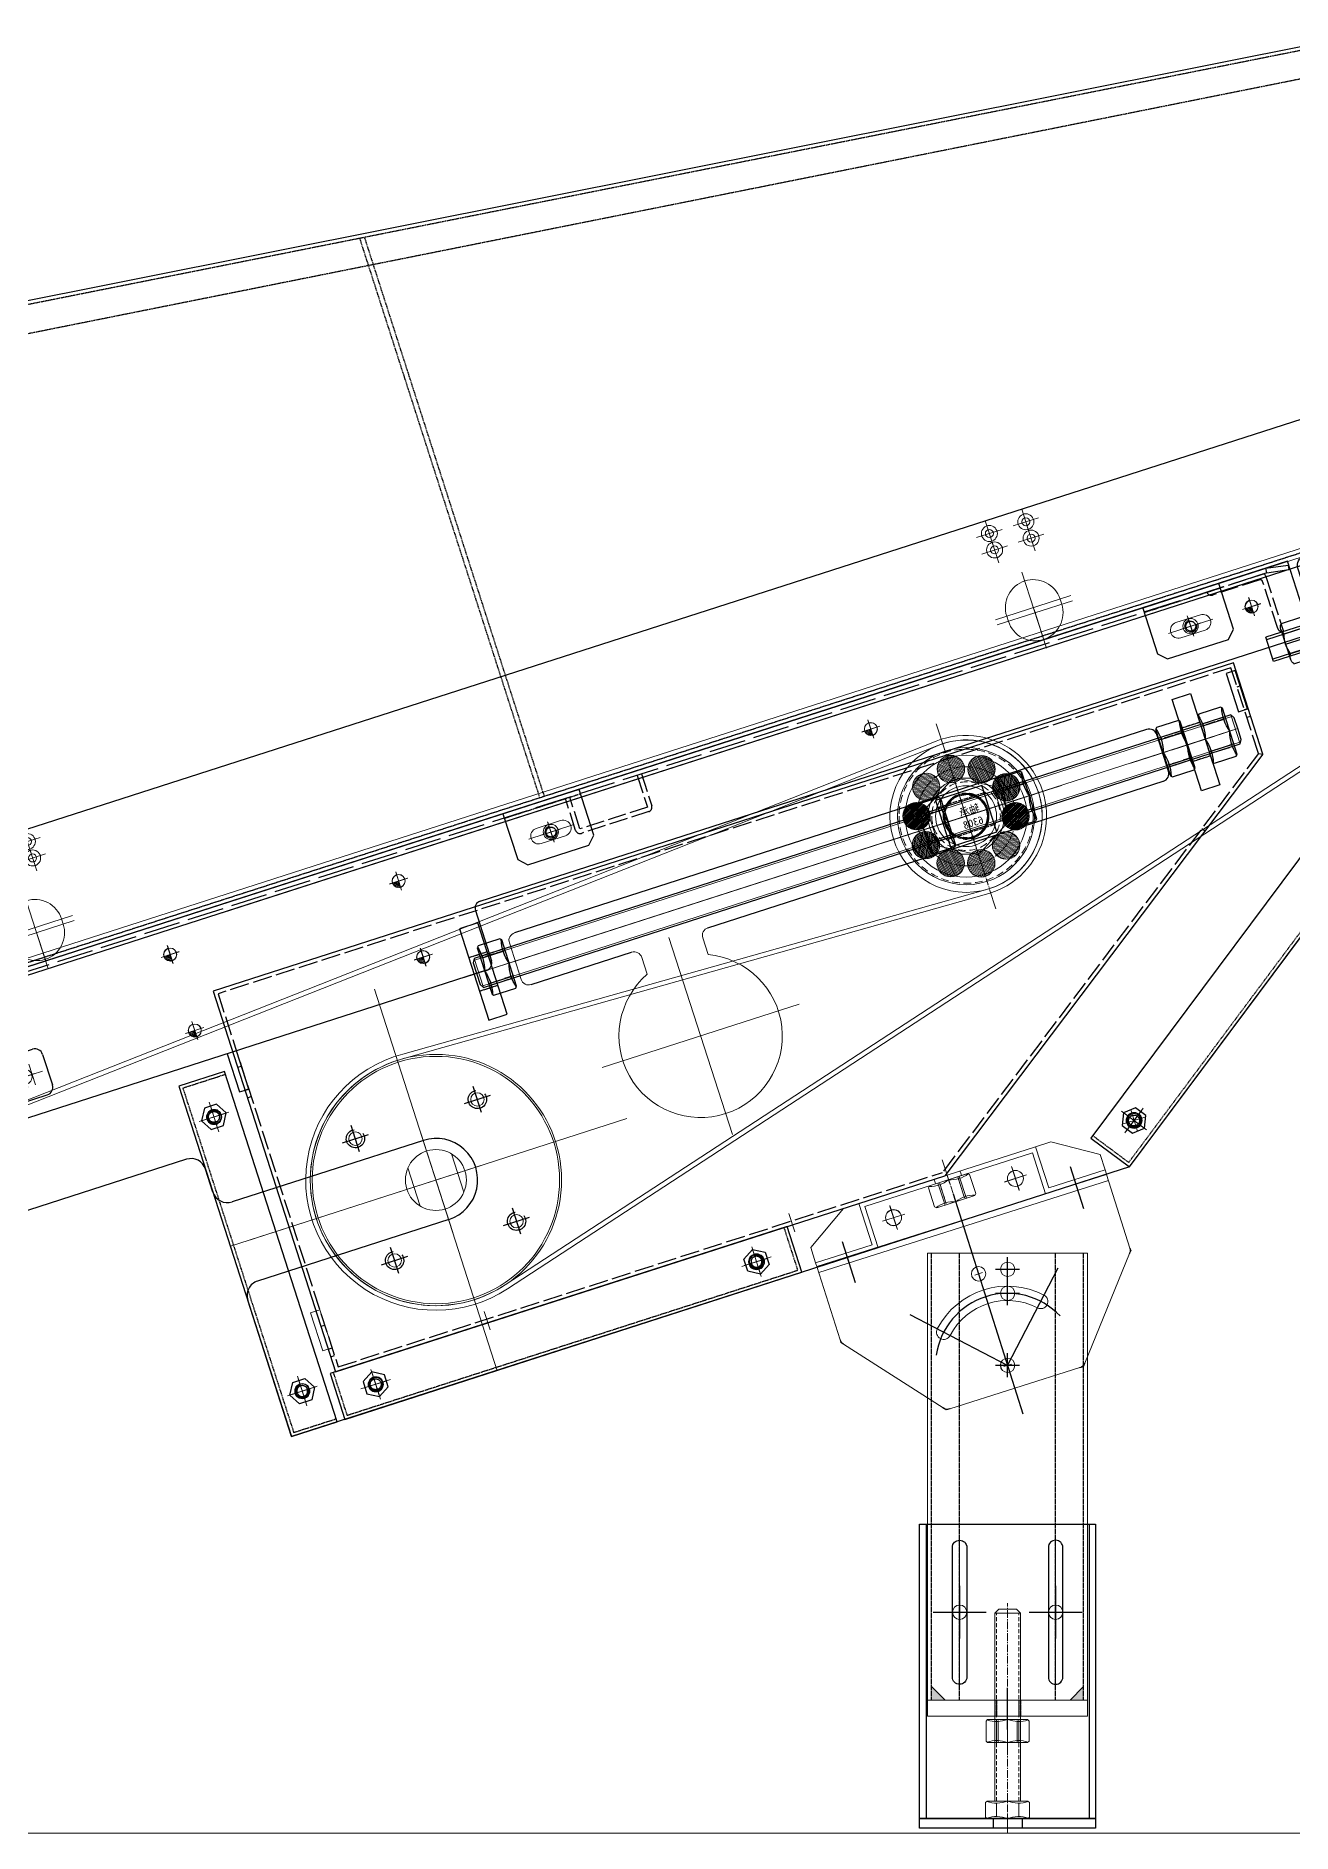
# Model space of a CAD drawing. Header units: millimetres. Extents: x 845401 to 948039, y 511594 to 550263.
# Drawn here: x 902098 to 902883, y 544184 to 545307 of the extents above; entities that cross this region are included whole.
import ezdxf

# ---------------------------------------------------------------- set-up
doc = ezdxf.new("R2010")
doc.units = ezdxf.units.MM
for name, pattern in [('ACAD_ISO02W100', [15, 12, -3]), ('CENTER', [0]), ('CENTER1', [28, 25, -1, 1, -1]), ('CENTER2', [28.575, 19.05, -3.175, 3.175, -3.175]), ('CENTERX2', [4, 2.5, -0.5, 0.5, -0.5]), ('DASHED', [0.75, 0.5, -0.25]), ('DASHED2', [0.375, 0.25, -0.125]), ('HIDDEN', [0.375, 0.25, -0.125])]:
    doc.linetypes.add(name, pattern=pattern)
for name, color, linetype in [('00', 7, 'Continuous'), ('1轮廓实线层', 7, 'Continuous'), ('21', 1, 'Continuous'), ('2细线层', 4, 'Continuous'), ('3中心线层', 1, 'CENTER'), ('4虚线层', 6, 'DASHED'), ('5剖面线层', 2, 'Continuous'), ('CL', 7, 'Continuous'), ('虚线', 4, 'ACAD_ISO02W100')]:
    doc.layers.add(name, color=color, linetype=linetype)
for name, color, linetype, lineweight in [('A-剖-0.10mm.......SECT-L01', 255, 'Continuous', 18), ('中心线', 1, 'CENTER', 9), ('剖面线', 6, 'Continuous', 15), ('粗实线', 7, 'Continuous', 30), ('细实线', 2, 'Continuous', 18)]:
    doc.layers.add(name, color=color, linetype=linetype, lineweight=lineweight)

# ---------------------------------------------------------------- blocks, each defined once
blk = doc.blocks.new('G$CA1A04BE1')
at = {"linetype": 'ByBlock', "lineweight": -2}
h = blk.add_hatch(color=2, dxfattribs=at)
h.paths.add_polyline_path([(2.5, 117.6), (2.5, 109.1), (11, 109.1)])
h.paths.add_polyline_path([(89, 109.1), (97.5, 109.1), (97.5, 117.6)])
for p, q in [((0, 99.1), (0, 388.4)), ((100, 388.4), (0, 388.4)), ((100, 99.1), (100, 388.4)), ((100, 109.1), (0, 109.1)), ((100, 99.1), (0, 99.1))]:
    blk.add_line(p, q)
for centre in [(50, 378.4), (50, 363.4), (50, 318.4), (20, 164.1), (80, 164.1)]:
    blk.add_circle(centre, 4.5)
at = {"layer": '3中心线层'}
for p, q in [((50, 370.9), (50, 385.9)), ((42.5, 378.4), (57.5, 378.4)), ((50, 355.9), (50, 370.9)), ((42.5, 363.4), (57.5, 363.4)), ((50, 310.9), (50, 325.9)), ((42.5, 318.4), (57.5, 318.4)), ((20, 180.6), (20, 147.6)), ((80, 180.6), (80, 147.6)), ((3.5, 164.1), (36.5, 164.1)), ((63.5, 164.1), (96.5, 164.1)), ((50, 90.7), (50, 116.9))]:
    blk.add_line(p, q, dxfattribs=at)
at = {"layer": '4虚线层'}
for p, q in [((2.5, 109.1), (2.5, 388.4)), ((20, 109.1), (20, 388.4)), ((80, 109.1), (80, 388.4)), ((97.5, 109.1), (97.5, 388.4)), ((42, 109.1), (42, 99.1)), ((43, 109.1), (43, 99.1)), ((57, 109.1), (57, 99.1)), ((58, 109.1), (58, 99.1))]:
    blk.add_line(p, q, dxfattribs=at)
at = {"layer": '5剖面线层'}
for p, q in [((11, 109.1), (2.5, 117.6)), ((89, 109.1), (97.5, 117.6))]:
    blk.add_line(p, q, dxfattribs=at)
blk = doc.blocks.new('G$C56B2856F')
at = {"linetype": 'ByBlock', "lineweight": -2}
h = blk.add_hatch(dxfattribs=at)
h.set_pattern_fill('ANSI31', color=0, scale=0.2, style=0)
h.set_pattern_definition([(45, (-3782.49265, -49905.5814), (-0.449012806, 0.449012806), [])])
h.paths.add_polyline_path([(4.25, 0), (0, 0), (0, -4.25, 0.4142136)])
at = {"color": 1, "linetype": 'CENTER', "lineweight": -2, "ltscale": 3}
for p, q in [((-6.25, 0), (6.25, 0)), ((0, 6.25), (0, -6.25))]:
    blk.add_line(p, q, dxfattribs=at)
at = {"color": 0, "linetype": 'ByBlock', "lineweight": -2}
blk.add_circle((0, 0), 4.25, dxfattribs=at)
blk = doc.blocks.new('G$C93B904BA')
at = {"color": 1, "linetype": 'CENTER', "lineweight": -2, "ltscale": 3}
for p, q in [((-7, 0), (7, 0)), ((0, 7), (0, -7))]:
    blk.add_line(p, q, dxfattribs=at)
at = {"color": 0, "linetype": 'ByBlock', "lineweight": -2}
blk.add_circle((0, 0), 5, dxfattribs=at)
blk = doc.blocks.new('A$C040F782D12')
for p, q in [((862828.4, -655715.1), (862866.9, -655715.1)), ((862828.4, -655715.1), (862828.4, -655715.1)), ((862863.9, -655718.1), (862831.4, -655718.1)), ((862865.4, -655752.1), (862865.4, -655719.6)), ((862868.4, -655716.6), (862868.4, -655755.1)), ((862868.4, -655755.1), (862868.4, -655755.1))]:
    blk.add_line(p, q)
for centre, radius, start, end in [((862831.4, -655715.1), 3, 180, 270), ((862866.9, -655716.6), 1.5, 0, 90), ((862863.9, -655719.6), 1.5, 0, 90), ((862868.4, -655752.1), 3, 180, 270)]:
    blk.add_arc(centre, radius, start, end)
blk = doc.blocks.new('A$C433C1705')
at = {"layer": '虚线', "ltscale": 5}
blk.add_blockref('A$C040F782D12', (-862828.4, 655755.1), dxfattribs=at)
blk = doc.blocks.new('G$C43B7555D')
at = {"layer": '粗实线'}
for p, q in [((1036, 91), (6.5, 91)), ((1036, 46), (1036, 91)), ((458.2, 36), (458.2, 1.5)), ((463.2, 41), (1031, 41)), ((453.2, -3.5), (11.5, -3.5))]:
    blk.add_line(p, q, dxfattribs=at)
for centre, radius, start, end in [((463.2, 36), 5, 90.0001, 180.0001), ((453.2, 1.4), 4.97, 270.0534, 0.309)]:
    blk.add_arc(centre, radius, start, end, dxfattribs=at)
at = {"layer": '虚线', "ltscale": 2}
for p, q in [((1020.7, 88), (21.7, 88)), ((1020.7, 88), (1021, 91)), ((1020.7, 88), (1035.2, 85.5)), ((1021, 91), (1035.7, 88.4)), ((1035.7, 88.4), (1035.2, 85.5))]:
    blk.add_line(p, q, dxfattribs=at)
at = {"layer": '虚线'}
for p, q in [((537, 66), (537, 88)), ((540, 66), (540, 88)), ((586.5, 88), (586.5, 66)), ((589.5, 88), (589.5, 66)), ((586.5, 66), (540, 66)), ((586.5, 63), (540, 63))]:
    blk.add_line(p, q, dxfattribs=at)
for centre, start, end in [((540, 66), 180.0001, 270.0001), ((586.5, 66), 270.0001, 0.0001)]:
    blk.add_arc(centre, 3, start, end, dxfattribs=at)
at = {"color": 0, "linetype": 'ByBlock', "lineweight": -2, "xscale": -1, "rotation": 8.58913231783558e-05}
for name, p in [('G$C56B2856F', (258.6, 70)), ('G$C56B2856F', (416.2, 70)), ('G$C93B904BA', (521.2, 70)), ('G$C56B2856F', (741.9, 70)), ('G$C93B904BA', (962.4, 70)), ('G$C56B2856F', (1004.4, 70)), ('G$C93B904BA', (143, 22.8)), ('G$C56B2856F', (258.8, 17.5)), ('G$C56B2856F', (416.2, 17.5))]:
    blk.add_blockref(name, p, dxfattribs=at)
at = {"layer": '虚线', "ltscale": 2, "rotation": 8.589132319238923e-05}
blk.add_blockref('A$C433C1705', (979.4, 48), dxfattribs=at)
blk = doc.blocks.new('*U1971')
for p, q in [((-14.7, 13.1), (-1.2, 13.1)), ((-15.9, -9.8), (-15.9, 9.8)), ((-14.7, 6.5), (-1.2, 6.5)), ((0, 9.8), (0, -9.8)), ((-14.7, -6.5), (-1.2, -6.5)), ((-1.2, -13.1), (-14.7, -13.1))]:
    blk.add_line(p, q)
for centre, radius, start, end in [((-10.8, 9.8), 5.08, 139.9424, 220.0576), ((-5.1, 9.8), 5.08, 319.9424, 40.0576), ((2.6, 0), 18.5, 159.3402, 200.6598), ((-18.5, 0), 18.5, 339.3402, 20.6598), ((-10.8, -9.8), 5.08, 139.9424, 220.0576), ((-5.1, -9.8), 5.08, 319.9424, 40.0576)]:
    blk.add_arc(centre, radius, start, end)
at = {"layer": '3中心线层'}
blk.add_line((-15.9, 0), (0, 0), dxfattribs=at)
blk = doc.blocks.new('*U1972')
for p, q in [((1.2, 13.1), (14.7, 13.1)), ((0, -9.8), (0, 9.8)), ((14.7, 6.5), (1.2, 6.5)), ((15.9, 9.8), (15.9, -9.8)), ((14.7, -6.5), (1.2, -6.5)), ((14.7, -13.1), (1.2, -13.1))]:
    blk.add_line(p, q)
for centre, radius, start, end in [((5.1, 9.8), 5.08, 139.9424, 220.0576), ((10.8, 9.8), 5.08, 319.9424, 40.0576), ((18.5, 0), 18.5, 159.3402, 200.6598), ((-2.6, 0), 18.5, 339.3402, 20.6598), ((5.1, -9.8), 5.08, 139.9424, 220.0576), ((10.8, -9.8), 5.08, 319.9424, 40.0576)]:
    blk.add_arc(centre, radius, start, end)
at = {"layer": '3中心线层'}
blk.add_line((15.9, 0), (0, 0), dxfattribs=at)
blk = doc.blocks.new('*U1973')
at = {"layer": '1轮廓实线层'}
for p, q in [((0, 13.1), (-8.5, 13.1)), ((0, -13.1), (0, 13.1)), ((-10, 9.8), (-10, 0)), ((-10, 0), (-10, -9.8)), ((0, 6.5), (-8.5, 6.5)), ((0, 8), (75, 8)), ((0, -8), (0, 8)), ((75, -8), (75, 8)), ((0, -6.5), (-8.5, -6.5)), ((0, -8), (75, -8)), ((0, -13.1), (-8.5, -13.1))]:
    blk.add_line(p, q, dxfattribs=at)
for centre, radius, start, end in [((-5.7, 9.8), 4.32, 130.7333, 229.2667), ((5, 0), 15, 154.1739, 205.8261), ((-5.7, -9.8), 4.32, 130.7333, 229.2667)]:
    blk.add_arc(centre, radius, start, end, dxfattribs=at)
at = {"layer": '2细线层'}
for p, q in [((0, 6.4), (75, 6.4)), ((0, -6.4), (75, -6.4))]:
    blk.add_line(p, q, dxfattribs=at)
blk = doc.blocks.new('6308zza')
h = blk.add_hatch()
h.set_pattern_fill('ANSI31', color=2, scale=0.25, angle=36, style=0)
h.set_pattern_definition([(81, (37.6802, -3237.5578), (-0.78397762, 0.12416986), [])])
h.paths.add_polyline_path([(-28.1, 26.3, 1), (-10.1, 26.3, 1)])
h = blk.add_hatch()
h.set_pattern_fill('ANSI31', color=2, scale=0.25, style=0)
h.set_pattern_definition([(45, (-1872.5048, -2641.3872), (-0.561266, 0.561266), [])])
h.paths.add_polyline_path([(9, 32.5, 1), (-9, 32.5, 1)])
h = blk.add_hatch()
h.set_pattern_fill('ANSI31', color=2, scale=0.25, angle=-36, style=0)
h.set_pattern_definition([(9, (-3067.45665, -1036.2964), (-0.12416986, 0.78397762), [])])
h.paths.add_polyline_path([(10.1, 26.3, 1), (28.1, 26.3, 1)])
h = blk.add_hatch()
h.set_pattern_fill('ANSI31', color=2, scale=0.25, angle=72, style=0)
h.set_pattern_definition([(117, (1933.4727, -2597.09144), (-0.70723643, -0.36035496), [])])
h.paths.add_polyline_path([(-39.9, 10, 1), (-21.9, 10, 1)])
h = blk.add_hatch()
h.set_pattern_fill('ANSI31', color=2, scale=0.25, angle=-72, style=0)
h.set_pattern_definition([(333, (-3090.7443, 964.6244), (0.36035496, 0.70723643), [])])
h.paths.add_polyline_path([(39.9, 10, 1), (21.9, 10, 1)])
h = blk.add_hatch()
h.set_pattern_fill('ANSI31', color=2, scale=0.25, angle=108, style=0)
h.set_pattern_definition([(153, (3090.7443, -964.6244), (-0.36035496, -0.70723643), [])])
h.paths.add_polyline_path([(-39.9, -10, 1), (-21.9, -10, 1)])
h = blk.add_hatch()
h.set_pattern_fill('ANSI31', color=2, scale=0.25, angle=-108, style=0)
h.set_pattern_definition([(297, (-1933.4727, 2597.09144), (0.70723643, 0.36035496), [])])
h.paths.add_polyline_path([(39.9, -10, 1), (21.9, -10, 1)])
h = blk.add_hatch()
h.set_pattern_fill('ANSI31', color=2, scale=0.25, angle=144, style=0)
h.set_pattern_definition([(189, (3067.45665, 1036.2964), (0.12416986, -0.78397762), [])])
h.paths.add_polyline_path([(-10.1, -26.3, 1), (-28.1, -26.3, 1)])
h = blk.add_hatch()
h.set_pattern_fill('ANSI31', color=2, scale=0.25, angle=-144, style=0)
h.set_pattern_definition([(261, (-37.6802, 3237.5578), (0.78397762, -0.12416986), [])])
h.paths.add_polyline_path([(28.1, -26.3, 1), (10.1, -26.3, 1)])
h = blk.add_hatch()
h.set_pattern_fill('ANSI31', color=2, scale=0.25, angle=180, style=0)
h.set_pattern_definition([(225, (1872.5048, 2641.3872), (0.561266, -0.561266), [])])
h.paths.add_polyline_path([(9, -32.5, 1), (-9, -32.5, 1)])
at = {"color": 1, "linetype": 'CENTER2', "ltscale": 0.25}
for p, q in [((0, 50), (0, -50)), ((-50, 0), (50, 0))]:
    blk.add_line(p, q, dxfattribs=at)
at = {"color": 2}
for centre, radius in [((0, 0), 45), ((0, 0), 40), ((-19.1, 26.3), 9), ((0, 32.5), 9), ((19.1, 26.3), 9), ((0, 0), 25), ((-30.9, 10), 9), ((0, 0), 20), ((30.9, 10), 9), ((-30.9, -10), 9), ((30.9, -10), 9), ((-19.1, -26.3), 9), ((19.1, -26.3), 9), ((0, -32.5), 9)]:
    blk.add_circle(centre, radius, dxfattribs=at)
at = {"color": 1, "linetype": 'CENTER2', "ltscale": 0.25}
blk.add_circle((0, 0), 32.5, dxfattribs=at)
at = {"color": 3, "insert": (-10, 5.5), "char_height": 5, "width": 23.104, "attachment_point": 1}
blk.add_mtext('{\\fSimSun|b0|i0|c134|p54;轴承}6308', dxfattribs=at)
blk = doc.blocks.new('ztt2015-05-20e')
at = {"layer": '剖面线'}
h = blk.add_hatch(dxfattribs=at)
h.set_pattern_fill('ANSI31', color=256, scale=25, style=0)
h.set_pattern_definition([(45, (-811205.8484, 604385.6305), (-2.209708691, 2.209708691), [])])
h.paths.add_polyline_path([(-7, 15.5), (-7, 22.5, 0.414214), (-29.5, 0), (-22.5, 0, -0.414214)])
h.paths.add_polyline_path([(-7, 22.5), (-7, 15.5, -0.414214), (8.5, 0), (15.5, 0, 0.414214)])
h.paths.add_polyline_path([(15.5, 0), (8.5, 0, -0.414214), (-7, -15.5), (-7, -22.5, 0.414214)])
h.paths.add_polyline_path([(-22.5, 0), (-29.5, 0, 0.414214), (-7, -22.5), (-7, -15.5, -0.414214)])
at = {"layer": '中心线'}
for p, q in [((-7, 28), (-7, -28)), ((-35, 0), (21, 0))]:
    blk.add_line(p, q, dxfattribs=at)
at = {"layer": '粗实线', "color": 0}
for radius in [22.5, 15.5]:
    blk.add_circle((-7, 0), radius, dxfattribs=at)
blk = doc.blocks.new('A$C20566805')
at = {"color": 1, "linetype": 'CENTERX2'}
for p, q in [((26, 0), (26, 52)), ((0, 26), (52, 26))]:
    blk.add_line(p, q, dxfattribs=at)
at = {"color": 0}
blk.add_lwpolyline([(19.6, 37), (13.3, 26), (19.6, 15), (32.4, 15), (38.7, 26), (32.4, 37)], close=True, dxfattribs=at)
for radius in [22.5, 15]:
    blk.add_circle((26, 26), radius, dxfattribs=at)
at = {"color": 4, "linetype": 'DASHED2'}
blk.add_circle((26, 26), 13.2, dxfattribs=at)
blk = doc.blocks.new('gzsf1234-0o9u')
at = {"color": 1, "linetype": 'CENTER2'}
for p, q in [((11.9, 46.7), (11.9, -80.8)), ((11.9, 0.5), (11.9, -34.5)), ((-51.9, -17), (75.6, -17)), ((-8.6, -17), (32.4, -17))]:
    blk.add_line(p, q, dxfattribs=at)
for radius in [50, 20]:
    blk.add_circle((11.9, -17), radius)
at = {"color": 4, "linetype": 'HIDDEN', "ltscale": 20}
for radius in [44, 22.5, 15, 14.2]:
    blk.add_circle((11.9, -17), radius, dxfattribs=at)
blk.add_blockref('6308zza', (11.9, -17))
at = {"color": 0}
for name, p in [('ztt2015-05-20e', (18.9, -17)), ('A$C20566805', (-14.1, -43))]:
    blk.add_blockref(name, p, dxfattribs=at)
blk = doc.blocks.new('护套')
for p, q in [((-23.5, 0), (-23.5, -33)), ((23.5, 0), (23.5, -23))]:
    blk.add_line(p, q)
blk.add_arc((0, 0), 23.5, 0, 180)
at = {"layer": '00', "ltscale": 0.08}
for centre in [(45, 20), (45, -20)]:
    blk.add_circle(centre, 3.5, dxfattribs=at)
at = {"layer": '00', "color": 4, "ltscale": 0.08}
for centre in [(45, 20), (45, -20)]:
    blk.add_arc(centre, 4, 90, 0, dxfattribs=at)
at = {"layer": '1轮廓实线层'}
for p, q in [((69, 45), (0, 45)), ((75, -23), (75, 39)), ((65, -33), (33.5, -33))]:
    blk.add_line(p, q, dxfattribs=at)
blk.add_lwpolyline([(75, 15), (70, 15), (70, 39, 0.414214), (69, 40), (0, 40, 0.72668), (-23.5, -32.4, 0.72668)], format="xyb", dxfattribs=at)
for centre, radius, start, end in [((0, 0), 45, 90, 227.1666), ((69, 39), 6, 0, 90), ((33.5, -23), 10, 180, 270), ((65, -23), 10, 270, 0)]:
    blk.add_arc(centre, radius, start, end, dxfattribs=at)
at = {"layer": '3中心线层'}
for p, q in [((45, 14), (45, 26)), ((0, 16.7), (0, -16.7)), ((38.4, 20), (51.6, 20)), ((-16.7, 0), (16.7, 0)), ((38.4, -20), (51.6, -20)), ((45, -26), (45, -14))]:
    blk.add_line(p, q, dxfattribs=at)
at = {"layer": 'CL', "ltscale": 0.08}
blk.add_line((-30.6, -33), (-23.5, -33), dxfattribs=at)
for points in [[(-17.8, 35.8), (-12.8, 27.2), (-17.2, 24.7), (-22.1, 33.3)], [(7.5, 40), (7.5, 30), (2.5, 30), (2.5, 40)], [(30, 40), (30, 30), (25, 30), (25, 40)], [(52.5, 40), (52.5, 30), (47.5, 30), (47.5, 40)], [(-37.9, 12.7), (-28.3, 10.2), (-29.6, 5.3), (-39.2, 7.9)], [(-35.8, -17.8), (-27.2, -12.8), (-24.7, -17.2), (-33.3, -22.1)]]:
    blk.add_lwpolyline(points, dxfattribs=at)
blk = doc.blocks.new('OHM08')
at = {"layer": '21', "linetype": 'Continuous'}
for p, q in [((-2, 0), (-7.5, 0)), ((-1, 0), (1, 0)), ((0, 2), (0, 7.5)), ((0, -1), (0, 1)), ((2, 0), (7.5, 0)), ((0, -2), (0, -7.5))]:
    blk.add_line(p, q, dxfattribs=at)
blk.add_lwpolyline([(3, 1.7), (0, 3.5), (-3, 1.7), (-3, -1.7), (0, -3.5), (3, -1.7)], close=True, dxfattribs=at)
for radius in [6.5, 5.63]:
    blk.add_circle((0, 0), radius, dxfattribs=at)
blk = doc.blocks.new('A$C31E67C0F')
at = {"layer": '21', "linetype": 'Continuous'}
blk.add_circle((8, 8), 8, dxfattribs=at)
at = {"linetype": 'Continuous'}
blk.add_blockref('OHM08', (8, 8), dxfattribs=at)
blk = doc.blocks.new('G$C1B4E7024')
at = {"color": 6, "linetype": 'DASHED', "lineweight": -2}
blk.add_lwpolyline([(63.8, 108.8), (3.8, 108.8), (3.8, 83.8)], dxfattribs=at)
blk.add_lwpolyline([(63.8, 108.8), (3.8, 108.8), (3.8, 83.8)], dxfattribs=at)
blk.add_lwpolyline([(63.8, 108.8), (3.8, 108.8), (3.8, 83.8)], dxfattribs=at)
at = {"color": 0, "linetype": 'ByBlock', "lineweight": -2}
blk.add_circle((63.8, 63.8), 50, dxfattribs=at)
at = {"color": 0}
blk.add_circle((63.8, 64.8), 23, dxfattribs=at)
blk.add_blockref('gzsf1234-0o9u', (51.9, 80.8))
at = {"extrusion": (0, 0, -1), "xscale": -1, "zscale": -1}
blk.add_blockref('护套', (-63.8, 63.8), dxfattribs=at)
at = {"layer": '1轮廓实线层'}
for name, p in [('*U1973', (96.2, 59.8)), ('*U1971', (132.8, 59.8)), ('*U1972', (144.8, 59.8))]:
    blk.add_blockref(name, p, dxfattribs=at)
at = {"layer": '21', "linetype": 'Continuous'}
for p in [(100.8, 75.8), (100.8, 35.8)]:
    blk.add_blockref('A$C31E67C0F', p, dxfattribs=at)
blk = doc.blocks.new('NLZT2015-6-5LM43T56')
at = {"color": 1, "linetype": 'CENTERX2'}
for p, q in [((0, -30), (0, 30)), ((-30, 0), (30, 0))]:
    blk.add_line(p, q, dxfattribs=at)
at = {"color": 0}
blk.add_lwpolyline([(-13.3, 23), (-26.6, 0), (-13.3, -23), (13.3, -23), (26.6, 0), (13.3, 23)], close=True, dxfattribs=at)
at = {"layer": '粗实线'}
blk.add_circle((0, 0), 14.2, dxfattribs=at)
at = {"layer": '细实线'}
blk.add_arc((0, 0), 15, 90, 0, dxfattribs=at)
blk = doc.blocks.new('nlzt2015-6-3rty66u')
at = {"color": 1, "linetype": 'CENTERX2'}
for p, q in [((0, 25), (0, -25)), ((-25, 0), (25, 0))]:
    blk.add_line(p, q, dxfattribs=at)
at = {"layer": '粗实线'}
blk.add_lwpolyline([(-16, 16), (16, 16), (16, -16), (-16, -16)], close=True, dxfattribs=at)
at = {"layer": '虚线', "ltscale": 0.25}
for p, q in [((-11, 16), (-11, -16)), ((11, 16), (11, -16))]:
    blk.add_line(p, q, dxfattribs=at)
at = {"layer": '虚线', "linetype": 'DASHED', "ltscale": 0.25}
blk.add_circle((0, 0), 15, dxfattribs=at)
blk.add_arc((0, 0), 14.2, 0, 270, dxfattribs=at)
blk = doc.blocks.new('gzsf123wwe')
at = {"color": 1, "linetype": 'CENTER2'}
for p, q in [((0, 75.8), (0, -51.8)), ((0, 29.5), (0, -5.5)), ((-63.8, 12), (63.8, 12)), ((-20.5, 12), (20.5, 12))]:
    blk.add_line(p, q, dxfattribs=at)
for radius in [50, 20]:
    blk.add_circle((0, 12), radius)
at = {"color": 4, "linetype": 'HIDDEN', "ltscale": 20}
for radius in [44, 22.5, 15, 14.2]:
    blk.add_circle((0, 12), radius, dxfattribs=at)
blk.add_blockref('6308zza', (0, 12))
at = {"color": 0, "rotation": 90}
for name in ['NLZT2015-6-5LM43T56', 'nlzt2015-6-3rty66u']:
    blk.add_blockref(name, (0, 12), dxfattribs=at)
blk = doc.blocks.new('A$C2DEA4E17')
for p, q in [((116.6, 144.8), (116.6, 118.4)), ((146.6, 144.8), (146.6, 118.4))]:
    blk.add_line(p, q)
for radius in [82.5, 81.2, 20]:
    blk.add_circle((131.6, 131.6), radius)
at = {"layer": '中心线', "ltscale": 10}
for p, q in [((131.6, 263.2), (131.6, 0)), ((263.2, 131.6), (0, 131.6))]:
    blk.add_line(p, q, dxfattribs=at)
blk = doc.blocks.new('M20XA')
at = {"layer": '中心线', "ltscale": 5}
blk.add_line((0, 12.4), (0, -12.7), dxfattribs=at)
at = {"layer": '粗实线', "color": 2}
for p, q in [((-8.7, -8.1), (-8.7, 6.2)), ((8.7, -8.1), (8.7, 6.2))]:
    blk.add_line(p, q, dxfattribs=at)
blk.add_lwpolyline([(-16, 7.6), (16, 7.6), (17, 6.6), (17, -8.4), (16, -9.4), (-16, -9.4), (-17, -8.4), (-17, 6.6)], close=True, dxfattribs=at)
for centre, start, end in [((-8.6, 34), 253.9372, 288.0244), ((8.6, 34), 251.9756, 286.0628), ((-8.6, -35.8), 71.9756, 106.0628), ((8.6, -35.8), 73.9372, 108.0244)]:
    blk.add_arc(centre, 27.8, start, end, dxfattribs=at)
at = {"layer": '虚线', "ltscale": 0.5}
for p, q in [((-8.8, 7.6), (-8.8, -9.4)), ((8.8, 7.6), (8.8, -9.4))]:
    blk.add_line(p, q, dxfattribs=at)
for points in [[(-10, -9.4), (-10, 7.6)], [(10, 7.6), (10, -9.4)]]:
    blk.add_lwpolyline(points, dxfattribs=at)
blk = doc.blocks.new('G$CD5F4420C')
at = {"color": 0, "linetype": 'ByBlock', "lineweight": -2}
for p, q in [((1.5, 20), (1.5, 0)), ((523.5, 0), (523.5, 20))]:
    blk.add_line(p, q, dxfattribs=at)
at = {"layer": '中心线', "ltscale": 10}
blk.add_line((525, 10), (0, 10), dxfattribs=at)
at = {"layer": '粗实线'}
blk.add_lwpolyline([(0, 10), (0, 17.5), (1.5, 20), (523.5, 20), (525, 17.5), (525, 2.5), (523.5, 0), (1.5, 0), (0, 2.5), (0, 10)], dxfattribs=at)
at = {"layer": '细实线', "ltscale": 10}
for p, q in [((0.7, 18.8), (524.3, 18.8)), ((0.7, 1.2), (524.3, 1.2))]:
    blk.add_line(p, q, dxfattribs=at)
blk = doc.blocks.new('G$CA2CF0012')
at = {"color": 0, "linetype": 'ByBlock', "lineweight": -2}
blk.add_blockref('G$CD5F4420C', (0, 7), dxfattribs=at)
at = {"rotation": 89.99999999999999}
for p in [(13.1, 17), (42.1, 17), (151.3, 17), (207.3, 17), (510.1, 17)]:
    blk.add_blockref('M20XA', p, dxfattribs=at)
blk = doc.blocks.new('M8LMDS')
at = {"layer": '中心线', "ltscale": 2.5}
for p, q in [((-9.7, 0), (9.7, 0)), ((0, 9.7), (0, -9.7))]:
    blk.add_line(p, q, dxfattribs=at)
at = {"layer": '虚线', "color": 2}
blk.add_lwpolyline([(-4, 7), (-8.1, 0), (-4, -7), (4, -7), (8.1, 0), (4, 7)], close=True, dxfattribs=at)
at = {"layer": '虚线', "color": 2, "ltscale": 10}
blk.add_circle((0, 0), 3.4, dxfattribs=at)
blk.add_arc((0, 0), 4, 0, 270, dxfattribs=at)
blk = doc.blocks.new('G$C99142C59')
at = {"layer": '中心线', "color": 1, "linetype": 'CENTER2', "ltscale": 5}
for p, q in [((-8, 0), (8, 0)), ((0, -8), (0, 8))]:
    blk.add_line(p, q, dxfattribs=at)
at = {"layer": '粗实线'}
blk.add_circle((0, 0), 4.5, dxfattribs=at)
blk.add_blockref('M8LMDS', (0, 0))
blk = doc.blocks.new('G$CC7797B18')
at = {"color": 0, "linetype": 'ByBlock', "lineweight": -2, "xscale": -1, "rotation": 270}
blk.add_blockref('G$C99142C59', (0, 0), dxfattribs=at)
blk = doc.blocks.new('A$C38D108FB')
at = {"layer": '粗实线'}
blk.add_lwpolyline([(0, 325), (30, 325), (30, 25), (0, 25)], close=True, dxfattribs=at)
at = {"layer": '虚线', "linetype": 'DASHED'}
blk.add_lwpolyline([(0, 323), (28, 323), (28, 27), (0, 27)], dxfattribs=at)
at = {"color": 0, "linetype": 'ByBlock', "lineweight": -2, "rotation": 90}
blk.add_blockref('G$CC7797B18', (15, 300), dxfattribs=at)
at = {"color": 0, "linetype": 'ByBlock', "lineweight": -2, "xscale": -1, "rotation": 90}
blk.add_blockref('G$CC7797B18', (15, 50), dxfattribs=at)
blk = doc.blocks.new('A$C38A40C21')
at = {"layer": '粗实线'}
blk.add_lwpolyline([(0, 230), (30, 230), (30, 0), (0, 0)], close=True, dxfattribs=at)
at = {"layer": '虚线', "linetype": 'DASHED'}
blk.add_lwpolyline([(0, 228), (28, 228), (28, 2), (0, 2)], dxfattribs=at)
at = {"color": 0, "linetype": 'ByBlock', "lineweight": -2, "rotation": 90}
blk.add_blockref('G$CC7797B18', (15, 205), dxfattribs=at)
at = {"color": 0, "linetype": 'ByBlock', "lineweight": -2, "xscale": -1, "rotation": 90}
blk.add_blockref('G$CC7797B18', (15, 25), dxfattribs=at)
blk = doc.blocks.new('ew323')
at = {"color": 2, "linetype": 'HIDDEN', "ltscale": 10}
for p, q in [((-1.5, 60.5), (-1.5, 46)), ((10.5, 60.5), (10.5, 46))]:
    blk.add_line(p, q, dxfattribs=at)
at = {"color": 2}
for p, q in [((-1.5, 47.2), (-1.5, 59.2)), ((10.5, 47.2), (10.5, 59.2))]:
    blk.add_line(p, q, dxfattribs=at)
at = {"color": 1, "linetype": 'CENTER2', "ltscale": 0.25}
blk.add_line((4.5, 63.3), (4.5, 41.9), dxfattribs=at)
at = {"color": 2}
blk.add_lwpolyline([(-8, 60.5), (17, 60.5), (18, 59.5), (18, 47), (17, 46), (-8, 46), (-9, 47), (-9, 59.5)], close=True, dxfattribs=at)
blk.add_lwpolyline([(-2.5, 46), (-2.5, 60.5), (11.5, 60.5), (11.5, 46)], dxfattribs=at)
for centre, start, end in [((-2.3, 78.3), 251.7208, 290.8675), ((11.3, 78.3), 249.1325, 288.2792), ((-2.3, 28.2), 69.1325, 108.2792), ((11.3, 28.2), 71.7208, 110.8675)]:
    blk.add_arc(centre, 19.1, start, end, dxfattribs=at)
blk = doc.blocks.new('A$C58470C7F')
at = {"color": 1, "linetype": 'CENTER', "lineweight": -2, "ltscale": 3}
blk.add_line((85, 24.1), (85, 40.1), dxfattribs=at)
at = {"color": 0, "linetype": 'ByBlock', "lineweight": -2}
for p, q in [((17, 30), (-10, 13)), ((17, 30), (27, 30)), ((143, 30), (27, 30)), ((27, 30), (27, 3)), ((30, 0), (30, 27)), ((30, 27), (140, 27)), ((140, 27), (140, 0)), ((143, 3), (143, 30)), ((143, 30), (153, 30)), ((153, 30), (180, 13)), ((-10, 3), (-10, 13)), ((180, 13), (180, 3)), ((27, 3), (-10, 3)), ((-10, 3), (-10, 0)), ((-10, 0), (30, 0)), ((140, 0), (180, 0)), ((180, 3), (143, 3)), ((180, 0), (180, 3))]:
    blk.add_line(p, q, dxfattribs=at)
at = {"color": 1, "linetype": 'CENTER', "lineweight": -2}
for p, q in [((45, 22.9), (45, 7.1)), ((125, 22.9), (125, 7.1)), ((37.8, 15), (52.3, 15)), ((117.8, 15), (132.3, 15)), ((10, 6.4), (10, -5.1)), ((160, 6.4), (160, -5.1))]:
    blk.add_line(p, q, dxfattribs=at)
at = {"color": 4, "linetype": 'DASHED', "lineweight": -2}
for p, q in [((76.5, 30), (76.5, 27)), ((93.5, 30), (93.5, 27))]:
    blk.add_line(p, q, dxfattribs=at)
at = {"color": 0, "linetype": 'ByBlock', "lineweight": -2}
blk.add_lwpolyline([(30, 27), (140, 27), (140, 0), (30, 0)], close=True, dxfattribs=at)
for centre in [(45, 15), (125, 15)]:
    blk.add_circle(centre, 5, dxfattribs=at)
at = {"xscale": -1}
blk.add_blockref('ew323', (89.5, -33.5), dxfattribs=at)
blk = doc.blocks.new('A$C3BF44A2F')
at = {"layer": '中心线', "ltscale": 4}
for p, q in [((570, 62.5), (570, 50.5)), ((770, 62.5), (770, 50.5))]:
    blk.add_line(p, q, dxfattribs=at)
at = {"layer": '粗实线'}
for p, q in [((200, 245), (200, 305)), ((200, 305), (200, 305)), ((200, 305), (870, 305)), ((870, 305), (870, 55)), ((200, 245), (470, 55)), ((870, 55), (470, 55))]:
    blk.add_line(p, q, dxfattribs=at)
at = {"layer": '虚线'}
for p, q in [((202.5, 302.5), (867.5, 302.5)), ((202.5, 246.3), (202.5, 302.5)), ((867.5, 302.5), (867.5, 57.5)), ((202.5, 290), (200, 290)), ((202.5, 275), (200, 275)), ((202.5, 270), (200, 270)), ((870, 255), (867.5, 255)), ((202.5, 246.3), (200, 245)), ((202.5, 246.3), (470.8, 57.5)), ((870, 240), (867.5, 240)), ((870, 235), (867.5, 235)), ((250.5, 212.5), (249.1, 210.5)), ((870, 85), (867.5, 85)), ((870, 70), (867.5, 70)), ((867.5, 57.5), (470.8, 57.5)), ((870, 65), (867.5, 65))]:
    blk.add_line(p, q, dxfattribs=at)
blk = doc.blocks.new('A$C09AA00CB')
blk.add_circle((9, 9), 4.4)
at = {"layer": '2细线层'}
blk.add_arc((9, 9), 6, 160.1448, 98.7462, dxfattribs=at)
at = {"layer": '3中心线层'}
for p, q in [((9, 0), (9, 18)), ((18, 9), (0, 9))]:
    blk.add_line(p, q, dxfattribs=at)
blk = doc.blocks.new('G$C22525416')
at = {"color": 0, "linetype": 'ByBlock', "lineweight": -2}
for p, q in [((549.9, 223.1), (549.9, 248.3)), ((629.7, 201), (629.7, 212.6)), ((671.7, 201), (671.7, 212.6))]:
    blk.add_line(p, q, dxfattribs=at)
blk.add_lwpolyline([(357.6, 57.1), (351.3, 57.1), (351.3, 30.9), (357.6, 30.9)], close=True, dxfattribs=at)
for centre in [(734.7, -0.7), (818.8, -0.7)]:
    blk.add_circle(centre, 5.25, dxfattribs=at)
at = {"color": 0, "linetype": 'ByBlock'}
for centre, start, end in [((555.1, 248.3), 90.0001, 180.0001), ((555.1, 223.1), 180.0001, 270.0001), ((624.4, 212.6), 0.0001, 90.0001), ((677, 212.6), 90.0001, 180.0001)]:
    blk.add_arc(centre, 5.25, start, end, dxfattribs=at)
at = {"color": 0, "linetype": 'ByBlock', "lineweight": -2}
blk.add_arc((650.7, 151.7), 53.6, 113.0889, 66.9113, dxfattribs=at)
at = {"layer": '中心线', "color": 1, "linetype": 'CENTER2', "ltscale": 8}
for p, q in [((603.9, 309.2), (592.4, 309.2)), ((598.2, 315), (598.2, 303.4)), ((1045.2, 309.2), (1033.6, 309.2)), ((1039.4, 315), (1039.4, 303.5)), ((544.8, 235.7), (514.9, 235.7)), ((1002.4, 235.7), (1032.3, 235.7)), ((456.3, 147.2), (456.3, 78.7)), ((734.7, -8.3), (734.7, 7)), ((818.8, -8.3), (818.8, 7)), ((727.1, -0.7), (742.4, -0.7)), ((811.2, -0.7), (826.4, -0.7))]:
    blk.add_line(p, q, dxfattribs=at)
at = {"layer": '中心线', "color": 1, "linetype": 'CENTER2', "ltscale": 15}
for p, q in [((545.7, 235.7), (999.5, 235.7)), ((650.7, 83.7), (650.7, 219.7)), ((582.7, 151.7), (718.7, 151.7)), ((314.5, 114.9), (487.4, 114.9))]:
    blk.add_line(p, q, dxfattribs=at)
at = {"layer": '粗实线'}
for p, q in [((-43.7, 325), (1210, 325)), ((376.8, 325), (1210, 325)), ((991.1, 253.6), (555.1, 253.6)), ((996.3, 223.1), (996.3, 248.3)), ((892.3, -16.4), (1241, 232)), ((555.1, 217.9), (624.4, 217.9)), ((677, 217.9), (991.1, 217.9)), ((304.5, 178), (-42.7, 178)), ((314.5, 152.2), (314.5, 168)), ((456.4, 142.2), (324.5, 142.2)), ((456.4, 87.6), (324.5, 87.6)), ((314.5, -16.4), (314.5, 77.6)), ((892.3, -16.4), (314.5, -16.4))]:
    blk.add_line(p, q, dxfattribs=at)
for points in [[(1058.3, 272.5), (1052, 272.5), (1052, 246.2), (1058.3, 246.2)], [(534.1, 267.2), (521.5, 267.2), (521.5, 204.2), (534.1, 204.2)], [(1013.1, 267.2), (1025.7, 267.2), (1025.7, 204.2), (1013.1, 204.2)], [(357.6, 235.7), (351.3, 235.7), (351.3, 209.4), (357.6, 209.4)]]:
    blk.add_lwpolyline(points, close=True, dxfattribs=at)
at = {"layer": '粗实线', "linetype": 'CENTER1'}
for centre in [(598.2, 309.2), (1039.4, 309.2)]:
    blk.add_circle(centre, 3.25, dxfattribs=at)
at = {"layer": '粗实线'}
for centre, radius, start, end in [((991.1, 248.3), 5.25, 0.0001, 90.0001), ((991.1, 223.1), 5.25, 270.0001, 0.0001), ((304.5, 168), 10, 0.0001, 90.0001), ((324.5, 152.2), 10, 180.0001, 270.0001), ((456.4, 114.9), 27.3, 269.9987, 90.0014), ((324.5, 77.6), 10, 90.0001, 180.0001)]:
    blk.add_arc(centre, radius, start, end, dxfattribs=at)
at = {"layer": '细实线', "linetype": 'CENTER1'}
for centre in [(598.2, 309.2), (1039.4, 309.2)]:
    blk.add_arc(centre, 4, 90.0001, 0.0001, dxfattribs=at)
at = {"layer": '虚线', "linetype": 'DASHED', "ltscale": 0.5}
for p, q in [((521.5, 247.3), (534.1, 247.3)), ((1025.7, 247.3), (1013.1, 247.3)), ((521.5, 224.2), (534.1, 224.2)), ((1025.7, 224.2), (1013.1, 224.2))]:
    blk.add_line(p, q, dxfattribs=at)
at = {"color": 0, "linetype": 'ByBlock', "lineweight": -2, "xscale": -1, "rotation": 9.018582662945749e-05}
for name, p in [('G$C56B2856F', (335.6, 309.2)), ('G$C56B2856F', (493.1, 309.2)), ('G$C56B2856F', (818.8, 309.2)), ('G$C56B2856F', (1081.4, 309.2)), ('G$C56B2856F', (335.6, 256.8, 0)), ('G$C56B2856F', (493.2, 256.7)), ('G$C93B904BA', (330.3, 198.9)), ('A$C09AA00CB', (423.3, 147.9)), ('A$C09AA00CB', (507.4, 147.9)), ('A$C09AA00CB', (423.3, 63.9)), ('A$C09AA00CB', (507.4, 63.9)), ('G$C93B904BA', (330.3, 9.8)), ('G$C93B904BA', (377.6, -0.7))]:
    blk.add_blockref(name, p, dxfattribs=at)
at = {"color": 0, "linetype": 'ByBlock', "lineweight": -2, "xscale": -1.050513166964526, "yscale": 1.050513166964526, "zscale": 1.050513166964527, "rotation": 9.018582662945749e-05}
for p in [(904.6, 11.7), (640.2, -0.7)]:
    blk.add_blockref('G$C93B904BA', p, dxfattribs=at)
blk = doc.blocks.new('G$CC241A7A9')
at = {"layer": '中心线', "ltscale": 4}
for p, q in [((3.2, 60), (16.8, 60)), ((10, 53.2), (10, 66.8)), ((10, 53.2), (10, 66.8)), ((26.8, 60), (13.2, 60)), ((20, 53.2), (20, 66.8)), ((258.2, 60), (271.8, 60)), ((265, 53.2), (265, 66.8)), ((265, 53.2), (265, 66.8)), ((281.8, 60), (268.2, 60)), ((275, 53.2), (275, 66.8))]:
    blk.add_line(p, q, dxfattribs=at)
at = {"layer": '中心线', "ltscale": 0.25}
blk.add_line((270, 65.8), (270, 54.2), dxfattribs=at)
at = {"layer": '粗实线'}
for p, q in [((0, 70), (0, 50)), ((30, 76.5), (5, 76.5)), ((255, 75), (280, 75)), ((285, 70), (285, 50)), ((30, 45), (5, 45)), ((255, 45), (280, 45))]:
    blk.add_line(p, q, dxfattribs=at)
blk.add_lwpolyline([(50.8, 120), (235, 120), (255, 120), (255, 10), (30, 10), (30, 120)], close=True, dxfattribs=at)
for centre, radius, start, end in [((6.4, 70.2), 6.44, 102.8941, 181.7187), ((280, 70), 5, 0.0001, 90.0001), ((5, 50), 5, 180.0001, 270.0001), ((280, 50), 5, 270.0001, 0.0001)]:
    blk.add_arc(centre, radius, start, end, dxfattribs=at)
at = {"layer": '虚线'}
blk.add_line((32, 12), (253, 12), dxfattribs=at)
blk.add_lwpolyline([(32, 12), (32, 118), (62.1, 118), (233.8, 118), (253, 118), (253, 12)], dxfattribs=at)
blk = doc.blocks.new('G$CFCAD1EAC')
at = {"color": 1}
for points in [[(880.9, 292.6), (65.2, 239.7, -1.034279), (61.8, 340.4), (1201.6, 340.4, -0.874173), (1214.9, 241.3), (520.9, 51.6, -1.17665), (503.5, 211.3), (881.6, 197.5, 1.06248)], [(880.7, 295.4), (65, 242.5, -1.034279), (61.8, 337.6), (1201.6, 337.6, -0.874173), (1214.2, 244.1), (520.2, 54.4), (520.2, 54.4, -1.176676), (503.3, 208.5), (881.4, 194.7, 1.062473)]]:
    blk.add_lwpolyline(points, format="xyb", close=True, dxfattribs=at)
at = {"color": 0, "linetype": 'ByBlock', "lineweight": -2, "xscale": -1}
for name, p, rotation in [('G$C1B4E7024', (1267.9, 226.3), 359.9999999999903), ('A$C3BF44A2F', (1272.7, -19.9), 359.9999999999903), ('A$C38A40C21', (394.2, 5.1), 359.9999999999903), ('A$C38D108FB', (1161.5, 218.1), 125.463874823896), ('A$C38D108FB', (724.2, 35.1), 89.99999999999972)]:
    blk.add_blockref(name, p, dxfattribs=dict(at, rotation=rotation))
at = {"yscale": 0.9519157221889137, "rotation": 359.9999999999903}
for name, p, xscale, zscale in [('G$C22525416', (64.8, 20.7), 0.9519157221889137, 0.9519157221889137), ('G$C43B7555D', (138, 248.5, 0), 0.9519157221889137, 0.9519157221889137), ('gzsf123wwe', (884.2, 233.6), -0.9519157221889137, 0.9519157221889135), ('A$C2DEA4E17', (624.4, 4.8), -0.9519157221889137, 0.9519157221889135)]:
    blk.add_blockref(name, p, dxfattribs=dict(at, xscale=xscale, zscale=zscale))
blk.add_blockref('G$CC241A7A9', (4.2, 210.1))
at = {"color": 0, "linetype": 'ByBlock', "lineweight": -2, "xscale": -0.9519157221889137, "yscale": 0.9519157221889137, "zscale": 0.9519157221889135, "rotation": 359.9999999999903}
blk.add_blockref('G$CA2CF0012', (1062.6, 228.9), dxfattribs=at)
at = {"color": 0, "linetype": 'ByBlock', "lineweight": -2, "rotation": 359.9999999999903}
blk.add_blockref('A$C58470C7F', (719.2, 5.1), dxfattribs=at)
blk = doc.blocks.new('A$C36980DBC')
for p, q in [((0, 127.1), (190, 127.1)), ((0, 78.9), (0, 127.1)), ((190, 78.9), (190, 127.1)), ((0, 123.1), (190, 123.1)), ((92.5, 92.1), (97.5, 92.1)), ((95, 89.6), (95, 94.6)), ((1.2, 75.7), (48.5, 18.9)), ((188.8, 75.7), (141.5, 18.9)), ((95, 29.6), (95, 34.6)), ((92.5, 32.1), (97.5, 32.1)), ((137.7, 17.1), (52.3, 17.1))]:
    blk.add_line(p, q)
for centre in [(95, 92.1), (95, 32.1)]:
    blk.add_circle(centre, 4.5)
for centre, radius, start, end in [((5, 78.9), 5, 180, 219.8056), ((95, 32.1), 49.5, 45, 135), ((185, 78.9), 5, 320.1944, 0), ((95, 32.1), 40.5, 45, 135), ((63.2, 63.9), 4.5, 135, 315), ((126.8, 63.9), 4.5, 225, 45), ((52.3, 22.1), 5, 219.8056, 270), ((137.7, 22.1), 5, 270, 320.1944)]:
    blk.add_arc(centre, radius, start, end)
at = {"layer": '2细线层'}
for p, q in [((0, 78.9), (0, 77.1)), ((190, 78.9), (190, 77.1)), ((1.2, 75.7), (0, 77.1)), ((188.8, 75.7), (190, 77.1)), ((50, 17.1), (48.5, 18.9)), ((52.3, 17.1), (50, 17.1)), ((137.7, 17.1), (140, 17.1)), ((140, 17.1), (141.5, 18.9))]:
    blk.add_line(p, q, dxfattribs=at)
at = {"layer": '3中心线层'}
for p, q in [((20, 109.9), (20, 136.8)), ((95, 0), (95, 144.3)), ((170, 111), (170, 138.5)), ((95, 32.1), (46.5, 80.6)), ((95, 32.1), (143.5, 80.6))]:
    blk.add_line(p, q, dxfattribs=at)
blk.add_arc((95, 32.1), 45, 25.7018, 154.2982, dxfattribs=at)
blk = doc.blocks.new('A$C2E170EB7')
at = {"layer": '中心线'}
for p, q in [((25, 186), (25, 90)), ((85, 186), (85, 90)), ((17.5, 138), (32.5, 138)), ((92.5, 138), (77.5, 138)), ((55, 12), (55, 0))]:
    blk.add_line(p, q, dxfattribs=at)
at = {"layer": '粗实线'}
for p, q in [((4, 193), (4, 9)), ((106, 193), (106, 9))]:
    blk.add_line(p, q, dxfattribs=at)
for points in [[(0, 193), (110, 193), (110, 9), (0, 9)], [(0, 9), (110, 9), (110, 3), (0, 3)]]:
    blk.add_lwpolyline(points, close=True, dxfattribs=at)
for points in [[(25, 183), (25, 183, -0.414214), (29.5, 178.5), (29.5, 97.5, -0.414214), (25, 93), (25, 93, -0.414214), (20.5, 97.5), (20.5, 178.5, -0.414214)], [(85, 183), (85, 183, 0.414214), (80.5, 178.5), (80.5, 97.5, 0.414214), (85, 93), (85, 93, 0.414214), (89.5, 97.5), (89.5, 178.5, 0.414214)]]:
    blk.add_lwpolyline(points, format="xyb", close=True, dxfattribs=at)
at = {"layer": '虚线', "ltscale": 0.5}
for p, q in [((46, 9), (46, 3)), ((64, 9), (64, 3))]:
    blk.add_line(p, q, dxfattribs=at)
blk = doc.blocks.new('A$C7142694E')
at = {"color": 1, "linetype": 'CENTER2', "ltscale": 0.25}
blk.add_line((13.8, 0, 0), (13.8, 137.8, 0), dxfattribs=at)
at = {"color": 2}
for p, q in [((21.8, 131.6, 0), (5.8, 131.6, 0)), ((6.8, 12.9, 0), (6.8, 4.3, 0)), ((20.7, 12.9, 0), (20.7, 4.3, 0))]:
    blk.add_line(p, q, dxfattribs=at)
at = {"color": 2, "linetype": 'HIDDEN', "ltscale": 10}
for p, q in [((6.8, 14.1, 0), (6.8, 131.6, 0)), ((20.8, 14.1, 0), (20.8, 131.6, 0))]:
    blk.add_line(p, q, dxfattribs=at)
at = {"color": 2, "elevation": 0}
for points in [[(21.8, 14.1), (5.8, 14.1), (5.8, 131.6), (8.3, 134.1), (19.3, 134.1), (21.8, 131.6)], [(26.5, 3.1), (1, 3.1), (0, 4.1), (0, 13.1), (1, 14.1), (26.5, 14.1), (27.5, 13.1), (27.5, 4.1)]]:
    blk.add_lwpolyline(points, close=True, dxfattribs=at)
at = {"color": 2}
for centre, start, end in [((6.9, 32.7, 0), 252.0147, 290.2789), ((20.6, 32.7, 0), 249.7211, 287.9853), ((6.9, -15.5, 0), 69.7211, 107.9853), ((20.6, -15.5, 0), 72.0147, 110.2789)]:
    blk.add_arc(centre, 19.9, start, end, dxfattribs=at)
at = {"rotation": 180}
blk.add_blockref('ew323', (18.3, 111.1, 0), dxfattribs=at)
blk = doc.blocks.new('A$C5FC54899')
at = {"color": 1, "linetype": 'CENTER', "lineweight": -2, "ltscale": 3}
for p, q in [((14.5, 13), (14.5, 0)), ((0, 6.5), (29, 6.5))]:
    blk.add_line(p, q, dxfattribs=at)
at = {"color": 0, "linetype": 'ByBlock', "lineweight": -2}
blk.add_lwpolyline([(6.5, 1.5), (22.5, 1.5, 0.414214), (27.5, 6.5, 0.414214), (22.5, 11.5), (6.5, 11.5, 0.414214), (1.5, 6.5, 0.414214)], format="xyb", close=True, dxfattribs=at)
blk = doc.blocks.new('A$C4D7926B7')
at = {"layer": '粗实线'}
blk.add_lwpolyline([(5, -5), (5, -5), (0, 0), (0, 30), (50, 30), (50, 0), (45, -5), (5, -5)], dxfattribs=at)
at = {"layer": '虚线', "color": 4, "linetype": 'DASHED'}
blk.add_line((0, 27), (50, 27), dxfattribs=at)
at = {"color": 0, "linetype": 'ByBlock', "lineweight": -2}
blk.add_blockref('A$C5FC54899', (10.5, 3.5), dxfattribs=at)
blk = doc.blocks.new('G$CAE280B22')
at = {"color": 1}
for p, q in [((24.8, 49.8), (24.8, 0)), ((0, 26.6), (49.5, 26.6)), ((0, 23.2), (49.5, 23.2))]:
    blk.add_line(p, q, dxfattribs=at)
blk.add_lwpolyline([(24.8, 5.7), (24.8, 5.7, 0.414214), (42.3, 23.2), (42.3, 26.6, 0.414214), (24.8, 44.1), (24.8, 44.1, 0.414214), (7.3, 26.6), (7.3, 23.2, 0.414214)], format="xyb", close=True)
blk = doc.blocks.new('G$C397DBCB9')
at = {"color": 1}
blk.add_blockref('G$CAE280B22', (-24.8, -21.3), dxfattribs=at)
blk = doc.blocks.new('G$CD2AE9158')
at = {"layer": 'A-剖-0.10mm.......SECT-L01'}
for radius in [5, 2.5]:
    blk.add_circle((8.4, 8.4), radius, dxfattribs=at)
at = {"layer": '中心线'}
for p, q in [((8.4, 16.8), (8.4, 0)), ((16.8, 8.4), (0, 8.4))]:
    blk.add_line(p, q, dxfattribs=at)
blk = doc.blocks.new('A$Ca6c52abf')
at = {"color": 0, "linetype": 'ByBlock', "lineweight": -2}
blk.add_line((1201.4, 384.6, -0.4), (6.4, 0, 11.6), dxfattribs=at)
for p, q in [((1201.4, 384.6, -0.4), (915.8, 292.7, -0.4)), ((915.8, 292.7, -0.4), (909.7, 311.7, -0.4)), ((292.1, 92, -0.4), (285.9, 111, -0.4)), ((6.4, 0, 11.6), (292.1, 92, -0.4))]:
    blk.add_line(p, q)
at = {"layer": '粗实线'}
for p, q in [((6.4, 450, 5.6), (1109.5, 670.2, -0.4)), ((1176.2, 462.6, -0.4), (6.4, 86.1, 11.6))]:
    blk.add_line(p, q, dxfattribs=at)
at = {"layer": '虚线', "color": 4, "linetype": 'DASHED'}
for p, q in [((1110.2, 667.8, -0.4), (6.4, 447.4, 5.6)), ((1115.6, 651.1, -0.4), (6.4, 429, 5.6)), ((516, 457.7, -0.4), (488.4, 543.5, -0.4)), ((518.9, 458.6, -0.4), (491.4, 544.1, -0.4)), ((600.9, 194, -0.4), (516, 457.7, -0.4)), ((603.7, 194.9, -0.4), (518.9, 458.6, -0.4)), ((1200.6, 387, -0.4), (6.4, 2.6, 11.6))]:
    blk.add_line(p, q, dxfattribs=at)
at = {"color": 2, "rotation": 17.83999484595375}
for p in [(910.9, 307.8, -0.4), (286.9, 107.9, -0.4)]:
    blk.add_blockref('G$C397DBCB9', p, dxfattribs=at)
at = {"color": 0, "linetype": 'ByBlock', "lineweight": -2, "xscale": -1, "rotation": 17.83710358361104}
for p in [(1034.4, 299.3, -0.4), (634.6, 170.7, -0.4)]:
    blk.add_blockref('A$C4D7926B7', p, dxfattribs=at)
at = {"layer": 'A-剖-0.10mm.......SECT-L01', "rotation": 287.8399948459536}
for p in [(894, 371.9, -0.4), (871.2, 364.6, -0.4), (874.5, 354.3, -0.4), (897.3, 361.7, -0.4), (270, 172.1, -0.4), (273.3, 161.8, -0.4)]:
    blk.add_blockref('G$CD2AE9158', p, dxfattribs=at)
blk = doc.blocks.new('A$C66f786d9')
at = {"color": 0, "linetype": 'ByBlock', "lineweight": -2}
for name, p in [('A$Ca6c52abf', (0, 519, 0.8)), ('A$C2E170EB7', (838.2, 66, 0.9)), ('A$C7142694E', (879.4, 71.9, 0.9))]:
    blk.add_blockref(name, p, dxfattribs=at)
at = {"rotation": 17.83856579338738}
blk.add_blockref('G$CFCAD1EAC', (100.6, 197.4, 0.4), dxfattribs=at)
at = {"color": 0, "linetype": 'ByBlock', "lineweight": -2, "rotation": 17.57825860516525}
blk.add_blockref('A$C36980DBC', (812.3, 299, 0.4), dxfattribs=at)
blk.add_blockref('G$CA1A04BE1', (843.2, 39.9, 0.4))

msp = doc.modelspace()

# ---------------------------------------------------------------- linework, layer by layer
at = {"layer": 'A-剖-0.10mm.......SECT-L01', "color": 6}
msp.add_line((894760.3, 544183.8, -0.1), (934283.3, 544183.8, -0.1), dxfattribs=at)

# ---------------------------------------------------------------- block references
at = {"layer": 'A-剖-0.10mm.......SECT-L01'}
msp.add_blockref('A$C66f786d9', (901812.1, 544117.8, -6.4), dxfattribs=at)

doc.saveas('drawing.dxf')
